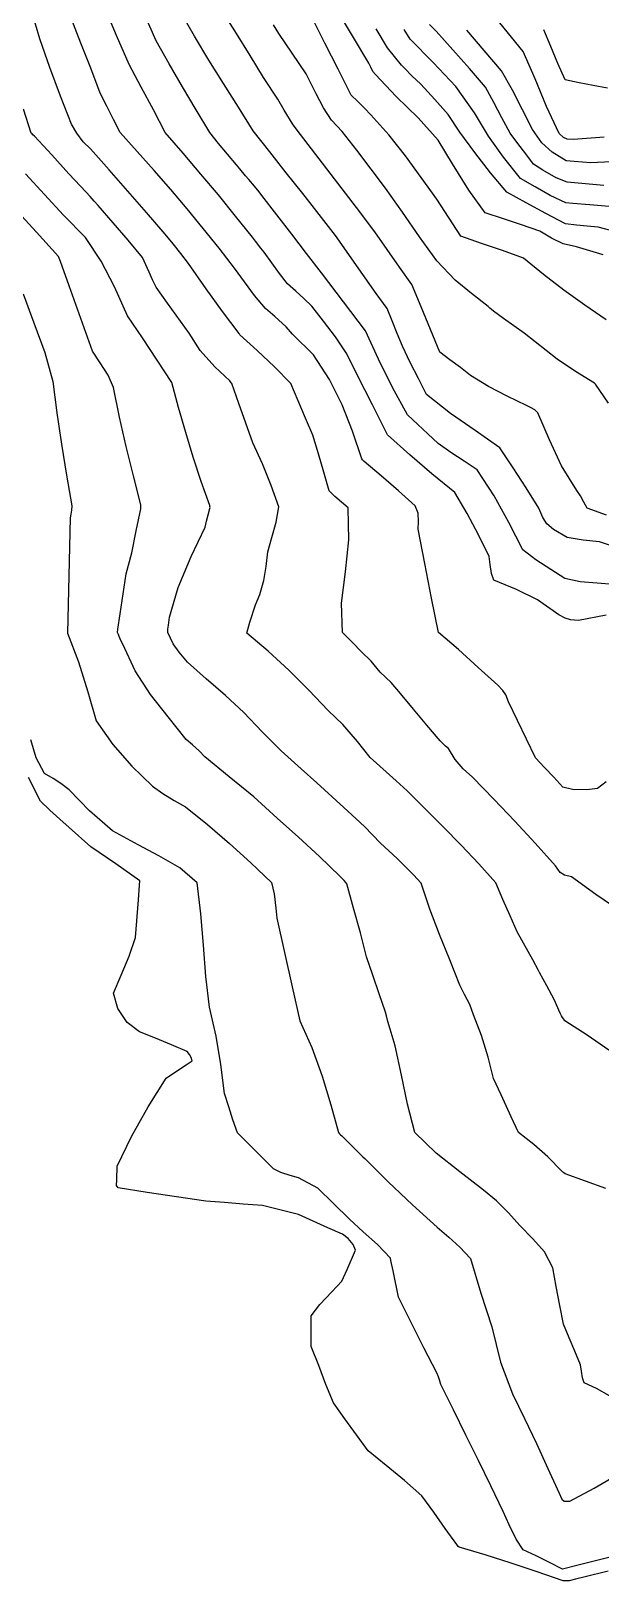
# Model space of a CAD drawing. Header units: millimetres. Extents: x 21147 to 21795, y 3328 to 3821.
# Drawn here: x 21277.3 to 21334.8, y 3337.1 to 3493.8 of the extents above; entities that cross this region are included whole.
import ezdxf

# ---------------------------------------------------------------- set-up
doc = ezdxf.new("R2010")
doc.units = ezdxf.units.MM
doc.header["$MEASUREMENT"] = 0
doc.layers.add('CURVAS', color=43, linetype='Continuous')

msp = doc.modelspace()

# ---------------------------------------------------------------- linework, layer by layer
at = {"layer": 'CURVAS', "linetype": 'Continuous'}
for p, q in [((21278.13, 3492.98), (21277.26, 3495.94)), ((21282.29, 3492.52), (21281.32, 3495.07)), ((21285.9, 3493.31), (21284.63, 3496.27)), ((21289.9, 3492.78), (21288.74, 3495.36)), ((21293.77, 3493.25), (21292.35, 3495.69)), ((21298.02, 3493.5), (21296.62, 3495.7)), ((21306.93, 3492.53), (21305.6, 3495.15)), ((21309.73, 3493.27), (21308.62, 3495.14)), ((21287.15, 3490.36), (21285.9, 3493.31)), ((21295.22, 3490.83), (21293.77, 3493.25)), ((21299.38, 3491.27), (21298.02, 3493.5)), ((21302.29, 3493.51), (21301.73, 3494.39)), ((21303.63, 3491.53), (21302.29, 3493.51)), ((21311.38, 3490.5), (21309.73, 3493.27)), ((21313.26, 3492.06), (21312.11, 3493.98)), ((21315.55, 3492.93), (21314.94, 3493.93)), ((21318.19, 3493.73), (21317.51, 3494.43)), ((21319.86, 3491.87), (21318.19, 3493.73)), ((21323.01, 3491.78), (21321.26, 3493.84)), ((21325.8, 3493.15), (21324.59, 3494.59)), ((21329.76, 3492.18), (21329.04, 3493.88)), ((21279.14, 3490.07), (21278.13, 3492.98)), ((21283.28, 3489.99), (21282.29, 3492.52)), ((21291.22, 3490.44), (21289.9, 3492.78)), ((21308.26, 3489.9), (21306.93, 3492.53)), ((21314.68, 3490.3), (21313.26, 3492.06)), ((21317.86, 3490.58), (21315.55, 3492.93)), ((21321.54, 3489.98), (21319.86, 3491.87)), ((21324.77, 3489.75), (21323.01, 3491.78)), ((21326.96, 3491.7), (21325.8, 3493.15)), ((21328.17, 3488.93), (21326.96, 3491.7)), ((21330.47, 3490.49), (21329.76, 3492.18)), ((21280.22, 3487.19), (21279.14, 3490.07)), ((21288.39, 3488.07), (21287.15, 3490.36)), ((21292.56, 3488.11), (21291.22, 3490.44)), ((21296.71, 3488.44), (21295.22, 3490.83)), ((21300.75, 3489.05), (21299.38, 3491.27)), ((21305.04, 3489.42), (21303.63, 3491.53)), ((21311.57, 3490.09), (21311.38, 3490.5)), ((21311.77, 3489.68), (21311.57, 3490.09)), ((21315, 3489.96), (21314.68, 3490.3)), ((21320.16, 3488.14), (21317.86, 3490.58)), ((21331.22, 3488.83), (21330.47, 3490.49)), ((21284.24, 3487.48), (21283.28, 3489.99)), ((21302.17, 3486.88), (21300.75, 3489.05)), ((21306.05, 3487.4), (21305.04, 3489.42)), ((21309.59, 3487.29), (21308.26, 3489.9)), ((21312.05, 3489.36), (21311.77, 3489.68)), ((21314.13, 3487.15), (21312.05, 3489.36)), ((21315.72, 3489.24), (21315, 3489.96)), ((21316.61, 3488.38), (21315.72, 3489.24)), ((21323.17, 3488.09), (21321.54, 3489.98)), ((21325.87, 3487.77), (21324.77, 3489.75)), ((21329.33, 3486.14), (21328.17, 3488.93)), ((21332.62, 3488.53), (21331.22, 3488.83)), ((21334.03, 3488.26), (21332.62, 3488.53)), ((21281.33, 3484.33), (21280.22, 3487.19)), ((21284.91, 3486.15), (21284.24, 3487.48)), ((21289.61, 3485.78), (21288.39, 3488.07)), ((21293.93, 3485.79), (21292.56, 3488.11)), ((21298.2, 3486.05), (21296.71, 3488.44)), ((21306.81, 3485.99), (21306.05, 3487.4)), ((21310.25, 3486.63), (21309.59, 3487.29)), ((21316.35, 3485), (21314.13, 3487.15)), ((21318.04, 3486.83), (21316.61, 3488.38)), ((21322.06, 3485.49), (21320.16, 3488.14)), ((21324, 3486.53), (21323.17, 3488.09)), ((21326.91, 3485.79), (21325.87, 3487.77)), ((21335.47, 3488), (21334.03, 3488.26)), ((21277.28, 3483.44), (21276.49, 3485.86)), ((21285.59, 3484.83), (21284.91, 3486.15)), ((21290.8, 3483.49), (21289.61, 3485.78)), ((21295.3, 3483.49), (21293.93, 3485.79)), ((21299.68, 3483.67), (21298.2, 3486.05)), ((21302.82, 3485.76), (21302.17, 3486.88)), ((21303.72, 3484.27), (21302.82, 3485.76)), ((21307.61, 3484.74), (21306.81, 3485.99)), ((21310.94, 3485.97), (21310.25, 3486.63)), ((21311.56, 3485.29), (21310.94, 3485.97)), ((21319.39, 3485.33), (21318.04, 3486.83)), ((21323.46, 3483.13), (21322.06, 3485.49)), ((21324.82, 3484.97), (21324, 3486.53)), ((21327.92, 3483.81), (21326.91, 3485.79)), ((21330.6, 3483.4), (21329.33, 3486.14)), ((21281.87, 3483.43), (21281.33, 3484.33)), ((21286.27, 3483.5), (21285.59, 3484.83)), ((21304.48, 3483.3), (21303.72, 3484.27)), ((21308.69, 3483.61), (21307.61, 3484.74)), ((21313.39, 3483.28), (21311.56, 3485.29)), ((21318.38, 3482.72), (21316.35, 3485)), ((21320.57, 3483.55), (21319.39, 3485.33)), ((21325.65, 3483.42), (21324.82, 3484.97)), ((21328.84, 3482.47), (21327.92, 3483.81)), ((21277.37, 3483.36), (21277.28, 3483.44)), ((21277.45, 3483.28), (21277.37, 3483.36)), ((21277.59, 3483.12), (21277.45, 3483.28)), ((21279.35, 3481.26), (21277.59, 3483.12)), ((21282.52, 3482.55), (21281.87, 3483.43)), ((21283.26, 3481.86), (21282.52, 3482.55)), ((21287.98, 3481.6), (21286.27, 3483.5)), ((21292.61, 3481.41), (21290.8, 3483.49)), ((21296.2, 3482.4), (21295.3, 3483.49)), ((21297.1, 3481.31), (21296.2, 3482.4)), ((21301.36, 3481.55), (21299.68, 3483.67)), ((21306.35, 3480.84), (21304.48, 3483.3)), ((21310.15, 3481.71), (21308.69, 3483.61)), ((21315.07, 3481.15), (21313.39, 3483.28)), ((21319.82, 3480.35), (21318.38, 3482.72)), ((21322.07, 3481.48), (21320.57, 3483.55)), ((21324.99, 3481.02), (21323.46, 3483.13)), ((21326.44, 3482.39), (21325.65, 3483.42)), ((21327.23, 3481.35), (21326.44, 3482.39)), ((21329.89, 3481.51), (21328.84, 3482.47)), ((21331.02, 3483), (21330.6, 3483.4)), ((21331.4, 3482.84), (21331.02, 3483)), ((21332.04, 3482.81), (21331.4, 3482.84)), ((21335.14, 3483.04), (21332.04, 3482.81)), ((21281.07, 3479.33), (21279.35, 3481.26)), ((21285.15, 3479.72), (21283.26, 3481.86)), ((21289.68, 3479.68), (21287.98, 3481.6)), ((21294.4, 3479.31), (21292.61, 3481.41)), ((21298, 3480.22), (21297.1, 3481.31)), ((21303.03, 3479.44), (21301.36, 3481.55)), ((21308.25, 3478.4), (21306.35, 3480.84)), ((21311.6, 3479.8), (21310.15, 3481.71)), ((21316.66, 3478.96), (21315.07, 3481.15)), ((21323.66, 3479.44), (21322.07, 3481.48)), ((21326.68, 3478.85), (21324.99, 3481.02)), ((21328.01, 3480.32), (21327.23, 3481.35)), ((21331.29, 3480.65), (21329.89, 3481.51)), ((21332.12, 3480.58), (21331.29, 3480.65)), ((21278.61, 3477.25), (21276.68, 3479.33)), ((21282.82, 3477.46), (21281.07, 3479.33)), ((21287.04, 3477.57), (21285.15, 3479.72)), ((21291.36, 3477.74), (21289.68, 3479.68)), ((21296.18, 3477.2), (21294.4, 3479.31)), ((21298.34, 3479.83), (21298, 3480.22)), ((21298.93, 3479.13), (21298.34, 3479.83)), ((21299.27, 3478.75), (21298.93, 3479.13)), ((21304.7, 3477.33), (21303.03, 3479.44)), ((21313.05, 3477.89), (21311.6, 3479.8)), ((21321.49, 3477.67), (21319.82, 3480.35)), ((21325.3, 3477.48), (21323.66, 3479.44)), ((21328.94, 3479.69), (21328.01, 3480.32)), ((21330.3, 3478.92), (21328.94, 3479.69)), ((21332.95, 3480.51), (21332.12, 3480.58)), ((21333.79, 3480.45), (21332.95, 3480.51)), ((21337.23, 3480.6), (21333.79, 3480.45)), ((21288.93, 3475.41), (21287.04, 3477.57)), ((21293.01, 3475.78), (21291.36, 3477.74)), ((21299.83, 3478.08), (21299.27, 3478.75)), ((21300.29, 3477.5), (21299.83, 3478.08)), ((21300.58, 3477.14), (21300.29, 3477.5)), ((21310.14, 3475.94), (21308.25, 3478.4)), ((21314.79, 3475.44), (21313.05, 3477.89)), ((21318.23, 3476.76), (21316.66, 3478.96)), ((21323.13, 3475.4), (21321.49, 3477.67)), ((21328.17, 3478.01), (21326.68, 3478.85)), ((21329.7, 3477.15), (21328.17, 3478.01)), ((21331.39, 3478.48), (21330.3, 3478.92)), ((21333.25, 3478.31), (21331.39, 3478.48)), ((21335.11, 3478.14), (21333.25, 3478.31)), ((21280.52, 3475.15), (21278.61, 3477.25)), ((21283.23, 3477.02), (21282.82, 3477.46)), ((21283.64, 3476.58), (21283.23, 3477.02)), ((21284.05, 3476.14), (21283.64, 3476.58)), ((21285.55, 3474.39), (21284.05, 3476.14)), ((21297.92, 3475.06), (21296.18, 3477.2)), ((21302.09, 3475.19), (21300.58, 3477.14)), ((21306.36, 3475.21), (21304.7, 3477.33)), ((21311.98, 3473.47), (21310.14, 3475.94)), ((21319.04, 3475.51), (21318.23, 3476.76)), ((21327.26, 3476.4), (21325.3, 3477.48)), ((21329.24, 3475.32), (21327.26, 3476.4)), ((21331.26, 3476.39), (21329.7, 3477.15)), ((21331.99, 3476.32), (21331.26, 3476.39)), ((21333.68, 3476.18), (21331.99, 3476.32)), ((21336.42, 3475.95), (21333.68, 3476.18)), ((21277.81, 3473.43), (21275.55, 3475.89)), ((21282.74, 3472.89), (21280.52, 3475.15)), ((21287.07, 3472.64), (21285.55, 3474.39)), ((21290.81, 3473.24), (21288.93, 3475.41)), ((21294.64, 3473.8), (21293.01, 3475.78)), ((21299.62, 3472.91), (21297.92, 3475.06)), ((21303.59, 3473.23), (21302.09, 3475.19)), ((21308.01, 3473.08), (21306.36, 3475.21)), ((21316.5, 3472.97), (21314.79, 3475.44)), ((21319.85, 3474.27), (21319.04, 3475.51)), ((21324.96, 3474.78), (21323.13, 3475.4)), ((21326.79, 3474.16), (21324.96, 3474.78)), ((21331.24, 3474.27), (21329.24, 3475.32)), ((21280.03, 3470.97), (21277.81, 3473.43)), ((21284.35, 3470.51), (21282.74, 3472.89)), ((21291.6, 3472.24), (21290.81, 3473.24)), ((21296.25, 3471.8), (21294.64, 3473.8)), ((21299.94, 3472.51), (21299.62, 3472.91)), ((21305.09, 3471.28), (21303.59, 3473.23)), ((21310.77, 3469.15), (21308.01, 3473.08)), ((21313.23, 3471.69), (21311.98, 3473.47)), ((21318.24, 3470.53), (21316.5, 3472.97)), ((21320.66, 3473.03), (21319.85, 3474.27)), ((21322.76, 3472.29), (21320.66, 3473.03)), ((21328.63, 3473.54), (21326.79, 3474.16)), ((21329.84, 3472.82), (21328.63, 3473.54)), ((21330.99, 3472.26), (21329.84, 3472.82)), ((21332.34, 3474.15), (21331.24, 3474.27)), ((21333.44, 3474.04), (21332.34, 3474.15)), ((21334.55, 3473.93), (21333.44, 3474.04)), ((21336.33, 3473.45), (21334.55, 3473.93)), ((21288.53, 3470.87), (21287.07, 3472.64)), ((21292.4, 3471.26), (21291.6, 3472.24)), ((21293.17, 3470.25), (21292.4, 3471.26)), ((21297.81, 3469.79), (21296.25, 3471.8)), ((21300.48, 3471.81), (21299.94, 3472.51)), ((21300.81, 3471.4), (21300.48, 3471.81)), ((21301.58, 3470.32), (21300.81, 3471.4)), ((21306.59, 3469.33), (21305.09, 3471.28)), ((21314.47, 3469.9), (21313.23, 3471.69)), ((21324.87, 3471.58), (21322.76, 3472.29)), ((21327, 3470.82), (21324.87, 3471.58)), ((21332.35, 3471.95), (21330.99, 3472.26)), ((21333.68, 3471.56), (21332.35, 3471.95)), ((21335.05, 3471.14), (21333.68, 3471.56)), ((21280.22, 3470.48), (21280.03, 3470.97)), ((21281.11, 3468), (21280.22, 3470.48)), ((21285.67, 3467.92), (21284.35, 3470.51)), ((21289.2, 3469.38), (21288.53, 3470.87)), ((21294.94, 3467.72), (21293.17, 3470.25)), ((21298.81, 3468.41), (21297.81, 3469.79)), ((21302.36, 3469.26), (21301.58, 3470.32)), ((21315.71, 3468.15), (21314.47, 3469.9)), ((21320.09, 3468.59), (21318.24, 3470.53)), ((21329.01, 3469.16), (21327, 3470.82)), ((21289.57, 3468.56), (21289.2, 3469.38)), ((21289.9, 3467.87), (21289.57, 3468.56)), ((21299.84, 3467.03), (21298.81, 3468.41)), ((21303.17, 3468.22), (21302.36, 3469.26)), ((21303.99, 3467.47), (21303.17, 3468.22)), ((21308.08, 3467.38), (21306.59, 3469.33)), ((21312.11, 3467.25), (21310.77, 3469.15)), ((21316.66, 3465.88), (21315.71, 3468.15)), ((21321.75, 3467.23), (21320.09, 3468.59)), ((21331.07, 3467.57), (21329.01, 3469.16)), ((21276.45, 3467.21), (21277.55, 3464.28)), ((21283.45, 3461.4), (21281.11, 3468)), ((21287, 3464.98), (21285.67, 3467.92)), ((21291.05, 3466.24), (21289.9, 3467.87)), ((21296.59, 3465.42), (21294.94, 3467.72)), ((21300.93, 3465.73), (21299.84, 3467.03)), ((21304.8, 3466.72), (21303.99, 3467.47)), ((21305.62, 3465.97), (21304.8, 3466.72)), ((21309.56, 3465.42), (21308.08, 3467.38)), ((21313.21, 3465.73), (21312.11, 3467.25)), ((21323.42, 3465.91), (21321.75, 3467.23)), ((21333.19, 3466.04), (21331.07, 3467.57)), ((21288.53, 3462.76), (21287, 3464.98)), ((21291.92, 3465.03), (21291.05, 3466.24)), ((21293.21, 3463.24), (21291.92, 3465.03)), ((21298.27, 3463.18), (21296.59, 3465.42)), ((21301.87, 3464.91), (21300.93, 3465.73)), ((21306.81, 3464.43), (21305.62, 3465.97)), ((21311.04, 3463.45), (21309.56, 3465.42)), ((21313.72, 3464.46), (21313.21, 3465.73)), ((21317.6, 3463.6), (21316.66, 3465.88)), ((21323.6, 3465.76), (21323.42, 3465.91)), ((21323.78, 3465.6), (21323.6, 3465.76)), ((21323.96, 3465.45), (21323.78, 3465.6)), ((21324.97, 3464.7), (21323.96, 3465.45)), ((21335.36, 3464.58), (21333.19, 3466.04)), ((21277.55, 3464.28), (21278.65, 3461.27)), ((21303.04, 3463.85), (21301.87, 3464.91)), ((21303.67, 3463.14), (21303.04, 3463.85)), ((21308.02, 3462.84), (21306.81, 3464.43)), ((21312.35, 3460.6), (21311.04, 3463.45)), ((21314.24, 3463.18), (21313.72, 3464.46)), ((21318.54, 3461.32), (21317.6, 3463.6)), ((21326.02, 3463.96), (21324.97, 3464.7)), ((21327.07, 3463.22), (21326.02, 3463.96)), ((21290, 3460.51), (21288.53, 3462.76)), ((21294.33, 3461.46), (21293.21, 3463.24)), ((21298.34, 3463.04), (21298.27, 3463.18)), ((21300.09, 3461.48), (21298.34, 3463.04)), ((21305.8, 3461.02), (21303.67, 3463.14)), ((21309.1, 3461.25), (21308.02, 3462.84)), ((21314.76, 3461.91), (21314.24, 3463.18)), ((21315.55, 3460.27), (21314.76, 3461.91)), ((21330.38, 3460.59), (21327.07, 3463.22)), ((21278.65, 3461.27), (21279.46, 3458.33)), ((21284.25, 3460.24), (21283.45, 3461.4)), ((21291.46, 3458.24), (21290, 3460.51)), ((21295.82, 3459.83), (21294.33, 3461.46)), ((21301.85, 3459.83), (21300.09, 3461.48)), ((21307.4, 3458.54), (21305.8, 3461.02)), ((21309.72, 3459.99), (21309.1, 3461.25)), ((21313.78, 3457.72), (21312.35, 3460.6)), ((21316.39, 3458.64), (21315.55, 3460.27)), ((21319.57, 3460.54), (21318.54, 3461.32)), ((21320.62, 3459.75), (21319.57, 3460.54)), ((21332.25, 3459.34), (21330.38, 3460.59)), ((21285.06, 3458.97), (21284.25, 3460.24)), ((21285.6, 3457.72), (21285.06, 3458.97)), ((21297.34, 3458.42), (21295.82, 3459.83)), ((21303.5, 3458.15), (21301.85, 3459.83)), ((21310.34, 3458.74), (21309.72, 3459.99)), ((21310.96, 3457.49), (21310.34, 3458.74)), ((21321.65, 3458.95), (21320.62, 3459.75)), ((21323.46, 3457.84), (21321.65, 3458.95)), ((21334.16, 3458.17), (21332.25, 3459.34)), ((21279.46, 3458.33), (21279.86, 3455.17)), ((21286.2, 3454.73), (21285.6, 3457.72)), ((21292.16, 3455.72), (21291.46, 3458.24)), ((21297.41, 3458.32), (21297.34, 3458.42)), ((21297.48, 3458.22), (21297.41, 3458.32)), ((21297.55, 3458.13), (21297.48, 3458.22)), ((21298.25, 3456.13), (21297.55, 3458.13)), ((21304.23, 3456.39), (21303.5, 3458.15)), ((21308.68, 3455.98), (21307.4, 3458.54)), ((21311.74, 3455.97), (21310.96, 3457.49)), ((21315.28, 3454.96), (21313.78, 3457.72)), ((21317.21, 3457.04), (21316.39, 3458.64)), ((21325.35, 3456.86), (21323.46, 3457.84)), ((21334.19, 3458.14), (21334.16, 3458.17)), ((21334.23, 3458.1), (21334.19, 3458.14)), ((21334.27, 3458.06), (21334.23, 3458.1)), ((21335.57, 3456.16), (21334.27, 3458.06)), ((21292.88, 3453.2), (21292.16, 3455.72)), ((21298.96, 3454.13), (21298.25, 3456.13)), ((21304.98, 3454.65), (21304.23, 3456.39)), ((21309.72, 3453.32), (21308.68, 3455.98)), ((21312.73, 3454.02), (21311.74, 3455.97)), ((21319.61, 3455.12), (21317.21, 3457.04)), ((21327.3, 3455.91), (21325.35, 3456.86)), ((21327.69, 3455.72), (21327.3, 3455.91)), ((21328.13, 3455.48), (21327.69, 3455.72)), ((21279.86, 3455.17), (21280.33, 3452.02)), ((21286.88, 3451.76), (21286.2, 3454.73)), ((21299.67, 3452.14), (21298.96, 3454.13)), ((21305.73, 3452.91), (21304.98, 3454.65)), ((21313.27, 3452.96), (21312.73, 3454.02)), ((21316.31, 3454), (21315.28, 3454.96)), ((21322.12, 3453.39), (21319.61, 3455.12)), ((21328.46, 3455.18), (21328.13, 3455.48)), ((21329.62, 3452.46), (21328.46, 3455.18)), ((21293.63, 3450.7), (21292.88, 3453.2)), ((21306.28, 3451.04), (21305.73, 3452.91)), ((21310.66, 3450.51), (21309.72, 3453.32)), ((21315.5, 3450.94), (21313.27, 3452.96)), ((21317.35, 3453.04), (21316.31, 3454)), ((21318.39, 3452.09), (21317.35, 3453.04)), ((21324.62, 3451.62), (21322.12, 3453.39)), ((21330.84, 3449.82), (21329.62, 3452.46)), ((21280.33, 3452.02), (21280.84, 3448.87)), ((21287.6, 3448.81), (21286.88, 3451.76)), ((21300.63, 3450.01), (21299.67, 3452.14)), ((21306.83, 3449.17), (21306.28, 3451.04)), ((21317.73, 3449), (21315.5, 3450.94)), ((21319.67, 3451.18), (21318.39, 3452.09)), ((21321.01, 3450.3), (21319.67, 3451.18)), ((21325.96, 3449.61), (21324.62, 3451.62)), ((21294.44, 3448.23), (21293.63, 3450.7)), ((21301.5, 3447.83), (21300.63, 3450.01)), ((21310.74, 3450.43), (21310.66, 3450.51)), ((21310.81, 3450.34), (21310.74, 3450.43)), ((21310.89, 3450.26), (21310.81, 3450.34)), ((21312.62, 3448.8), (21310.89, 3450.26)), ((21322.31, 3449.4), (21321.01, 3450.3)), ((21324.02, 3446.8), (21322.31, 3449.4)), ((21327.28, 3447.58), (21325.96, 3449.61)), ((21332.37, 3447.33), (21330.84, 3449.82)), ((21280.84, 3448.87), (21281.39, 3445.77)), ((21288.33, 3445.88), (21287.6, 3448.81)), ((21295.31, 3445.8), (21294.44, 3448.23)), ((21302.3, 3445.67), (21301.5, 3447.83)), ((21307.38, 3447.3), (21306.83, 3449.17)), ((21314.36, 3447.28), (21312.62, 3448.8)), ((21320.06, 3447.13), (21317.73, 3449)), ((21307.95, 3446.71), (21307.38, 3447.3)), ((21308.62, 3446.16), (21307.95, 3446.71)), ((21316.07, 3445.79), (21314.36, 3447.28)), ((21321.31, 3445.01), (21320.06, 3447.13)), ((21325.53, 3444.1), (21324.02, 3446.8)), ((21328.53, 3445.55), (21327.28, 3447.58)), ((21332.77, 3446.78), (21332.37, 3447.33)), ((21333.09, 3446.14), (21332.77, 3446.78)), ((21281.29, 3444.94), (21281.22, 3444.57)), ((21281.35, 3445.33), (21281.29, 3444.94)), ((21281.39, 3445.77), (21281.35, 3445.33)), ((21287.89, 3443.24), (21288.35, 3445.48)), ((21288.35, 3445.48), (21288.33, 3445.88)), ((21294.99, 3444.24), (21295.16, 3444.87)), ((21295.16, 3444.87), (21295.33, 3445.49)), ((21295.32, 3445.71), (21295.31, 3445.8)), ((21295.34, 3445.62), (21295.32, 3445.71)), ((21295.33, 3445.49), (21295.34, 3445.62)), ((21302.01, 3444.14), (21302.3, 3445.67)), ((21309.27, 3445.58), (21308.62, 3446.16)), ((21309.34, 3442.33), (21309.27, 3445.58)), ((21316.34, 3445.04), (21316.07, 3445.79)), ((21316.38, 3444.17), (21316.34, 3445.04)), ((21322.46, 3442.83), (21321.31, 3445.01)), ((21328.96, 3444.61), (21328.53, 3445.55)), ((21329.35, 3443.96), (21328.96, 3444.61)), ((21333.41, 3445.55), (21333.09, 3446.14)), ((21335.39, 3444.84), (21333.41, 3445.55)), ((21281.22, 3444.57), (21281.15, 3441.64)), ((21287.42, 3441.04), (21287.89, 3443.24)), ((21293.43, 3440.65), (21294.83, 3443.62)), ((21294.83, 3443.62), (21294.99, 3444.24)), ((21301.58, 3442.59), (21302.01, 3444.14)), ((21316.37, 3443.43), (21316.38, 3444.17)), ((21317.04, 3439.94), (21316.37, 3443.43)), ((21326.93, 3441.33), (21325.53, 3444.1)), ((21330.04, 3443.39), (21329.35, 3443.96)), ((21331.41, 3442.58), (21330.04, 3443.39)), ((21281.15, 3441.64), (21281.06, 3438.71)), ((21301.18, 3441.12), (21301.58, 3442.59)), ((21309.03, 3439.12), (21309.34, 3442.33)), ((21323.52, 3440.64), (21322.46, 3442.83)), ((21333.02, 3442.29), (21331.41, 3442.58)), ((21334.67, 3442.14), (21333.02, 3442.29)), ((21336.08, 3441.65), (21334.67, 3442.14)), ((21286.86, 3438.9), (21287.42, 3441.04)), ((21292.13, 3437.53), (21293.43, 3440.65)), ((21300.99, 3439.65), (21301.18, 3441.12)), ((21317.72, 3436.46), (21317.04, 3439.94)), ((21323.63, 3439.83), (21323.52, 3440.64)), ((21328.25, 3440.32), (21326.93, 3441.33)), ((21329.76, 3439.34), (21328.25, 3440.32)), ((21281.06, 3438.71), (21280.99, 3435.8)), ((21286.25, 3434.85), (21286.86, 3438.9)), ((21300.76, 3438.23), (21300.99, 3439.65)), ((21308.61, 3435.94), (21309.03, 3439.12)), ((21323.75, 3438.93), (21323.63, 3439.83)), ((21323.99, 3438.26), (21323.75, 3438.93)), ((21331.17, 3438.43), (21329.76, 3439.34)), ((21332.72, 3438.11), (21331.17, 3438.43)), ((21291.25, 3434.52), (21292.13, 3437.53)), ((21299.92, 3435.78), (21300.38, 3436.83)), ((21300.38, 3436.83), (21300.76, 3438.23)), ((21326.3, 3437.32), (21323.99, 3438.26)), ((21328.42, 3436.26), (21326.3, 3437.32)), ((21334.43, 3437.96), (21332.72, 3438.11)), ((21336.08, 3437.83), (21334.43, 3437.96)), ((21280.99, 3435.8), (21280.95, 3432.91)), ((21299.34, 3434.03), (21299.92, 3435.78)), ((21308.64, 3434.95), (21308.61, 3435.94)), ((21318.4, 3432.97), (21317.72, 3436.46)), ((21330.55, 3434.76), (21328.42, 3436.26)), ((21286.02, 3433.32), (21286.25, 3434.85)), ((21291.08, 3433.31), (21291.13, 3433.7)), ((21291.13, 3433.7), (21291.25, 3434.52)), ((21299.06, 3432.9), (21299.34, 3434.03)), ((21308.67, 3433.96), (21308.64, 3434.95)), ((21308.71, 3432.97), (21308.67, 3433.96)), ((21331.2, 3434.41), (21330.55, 3434.76)), ((21331.74, 3434.25), (21331.2, 3434.41)), ((21332.55, 3434.19), (21331.74, 3434.25)), ((21335.35, 3434.72), (21332.55, 3434.19)), ((21280.95, 3432.91), (21282.06, 3430.01)), ((21285.99, 3432.98), (21286.02, 3433.32)), ((21286.08, 3432.77), (21285.99, 3432.98)), ((21286.17, 3432.56), (21286.08, 3432.77)), ((21286.27, 3432.35), (21286.17, 3432.56)), ((21286.49, 3431.83), (21286.27, 3432.35)), ((21291.06, 3432.99), (21291.08, 3433.31)), ((21291.62, 3431.84), (21291.06, 3432.99)), ((21301.22, 3431.1), (21299.06, 3432.9)), ((21309.68, 3432.01), (21308.71, 3432.97)), ((21320.42, 3431.24), (21318.4, 3432.97)), ((21286.51, 3431.82), (21286.49, 3431.83)), ((21286.52, 3431.82), (21286.51, 3431.82)), ((21286.53, 3431.81), (21286.52, 3431.82)), ((21287.76, 3429.11), (21286.53, 3431.81)), ((21292.21, 3430.97), (21291.62, 3431.84)), ((21293.05, 3429.96), (21292.21, 3430.97)), ((21303.31, 3429.16), (21301.22, 3431.1)), ((21310.63, 3431.01), (21309.68, 3432.01)), ((21311.6, 3430.06), (21310.63, 3431.01)), ((21322.42, 3429.44), (21320.42, 3431.24)), ((21282.06, 3430.01), (21282.98, 3426.98)), ((21289.32, 3426.71), (21287.76, 3429.11)), ((21294.96, 3428.3), (21293.05, 3429.96)), ((21305.33, 3427.13), (21303.31, 3429.16)), ((21312.51, 3428.98), (21311.6, 3430.06)), ((21313.63, 3427.93), (21312.51, 3428.98)), ((21324.42, 3427.66), (21322.42, 3429.44)), ((21296.88, 3426.62), (21294.96, 3428.3)), ((21314.57, 3426.81), (21313.63, 3427.93)), ((21324.92, 3427.12), (21324.42, 3427.66)), ((21282.98, 3426.98), (21283.84, 3424.05)), ((21291.09, 3424.44), (21289.32, 3426.71)), ((21298.75, 3424.9), (21296.88, 3426.62)), ((21307.27, 3425.09), (21305.33, 3427.13)), ((21315.9, 3425.21), (21314.57, 3426.81)), ((21325.21, 3426.68), (21324.92, 3427.12)), ((21325.47, 3425.98), (21325.21, 3426.68)), ((21326.38, 3424.09), (21325.47, 3425.98)), ((21292.93, 3422.17), (21291.09, 3424.44)), ((21300.61, 3422.94), (21298.75, 3424.9)), ((21308.75, 3423.67), (21307.27, 3425.09)), ((21317.24, 3423.62), (21315.9, 3425.21)), ((21283.84, 3424.05), (21285.5, 3421.64)), ((21302.52, 3421.02), (21300.61, 3422.94)), ((21310.23, 3421.97), (21308.75, 3423.67)), ((21318.58, 3422.02), (21317.24, 3423.62)), ((21327.29, 3422.21), (21326.38, 3424.09)), ((21277.77, 3420.3), (21277.25, 3422.11)), ((21285.5, 3421.64), (21287.45, 3419.48)), ((21293.58, 3421.62), (21292.93, 3422.17)), ((21294.24, 3421.03), (21293.58, 3421.62)), ((21311.5, 3420.35), (21310.23, 3421.97)), ((21318.85, 3421.76), (21318.58, 3422.02)), ((21319.13, 3421.5), (21318.85, 3421.76)), ((21319.41, 3421.24), (21319.13, 3421.5)), ((21320.08, 3420.14), (21319.41, 3421.24)), ((21328.21, 3420.32), (21327.29, 3422.21)), ((21278.62, 3418.72), (21277.77, 3420.3)), ((21294.8, 3420.42), (21294.24, 3421.03)), ((21297.27, 3418.4), (21294.8, 3420.42)), ((21304.55, 3419.21), (21302.52, 3421.02)), ((21313.12, 3418.9), (21311.5, 3420.35)), ((21320.91, 3419.2), (21320.08, 3420.14)), ((21329.13, 3419.33), (21328.21, 3420.32)), ((21278.22, 3415.93), (21277, 3418.33)), ((21279.49, 3418.22), (21278.62, 3418.72)), ((21280.28, 3417.73), (21279.49, 3418.22)), ((21287.45, 3419.48), (21289.53, 3417.45)), ((21299.76, 3416.35), (21297.27, 3418.4)), ((21306.12, 3417.78), (21304.55, 3419.21)), ((21314.12, 3417.99), (21313.12, 3418.9)), ((21315.25, 3416.97), (21314.12, 3417.99)), ((21321.86, 3418.34), (21320.91, 3419.2)), ((21324.01, 3416.14), (21321.86, 3418.34)), ((21330.07, 3418.34), (21329.13, 3419.33)), ((21330.97, 3417.34), (21330.07, 3418.34)), ((21281.1, 3417.07), (21280.28, 3417.73)), ((21283.17, 3414.95), (21281.1, 3417.07)), ((21289.53, 3417.45), (21290.56, 3416.7)), ((21290.56, 3416.7), (21291.7, 3416)), ((21307.68, 3416.36), (21306.12, 3417.78)), ((21317.06, 3415.15), (21315.25, 3416.97)), ((21331.93, 3417.1), (21330.97, 3417.34)), ((21333.39, 3417.06), (21331.93, 3417.1)), ((21334.46, 3417.2), (21333.39, 3417.06)), ((21335.35, 3417.87), (21334.46, 3417.2)), ((21279.14, 3415.02), (21278.22, 3415.93)), ((21280.15, 3414.12), (21279.14, 3415.02)), ((21285.47, 3412.93), (21283.17, 3414.95)), ((21291.7, 3416), (21292.85, 3415.36)), ((21292.85, 3415.36), (21295.07, 3413.56)), ((21302.13, 3414.21), (21299.76, 3416.35)), ((21309.25, 3414.93), (21307.68, 3416.36)), ((21310.94, 3413.36), (21309.25, 3414.93)), ((21318.89, 3413.33), (21317.06, 3415.15)), ((21326.12, 3413.92), (21324.01, 3416.14)), ((21281.12, 3413.27), (21280.15, 3414.12)), ((21295.07, 3413.56), (21297.29, 3411.66)), ((21304.27, 3412.3), (21302.13, 3414.21)), ((21312.56, 3411.7), (21310.94, 3413.36)), ((21320.71, 3411.48), (21318.89, 3413.33)), ((21328.19, 3411.67), (21326.12, 3413.92)), ((21283.31, 3411.31), (21281.12, 3413.27)), ((21288.08, 3411.52), (21285.47, 3412.93)), ((21306.4, 3410.34), (21304.27, 3412.3)), ((21285.81, 3409.58), (21283.31, 3411.31)), ((21290.15, 3410.41), (21288.08, 3411.52)), ((21292.27, 3409.18), (21290.15, 3410.41)), ((21297.29, 3411.66), (21299.46, 3409.71)), ((21308.46, 3408.35), (21306.4, 3410.34)), ((21314.23, 3410.12), (21312.56, 3411.7)), ((21322.49, 3409.6), (21320.71, 3411.48)), ((21330.24, 3409.39), (21328.19, 3411.67)), ((21288.24, 3407.87), (21285.81, 3409.58)), ((21294.05, 3407.67), (21292.27, 3409.18)), ((21299.46, 3409.71), (21301.55, 3407.72)), ((21315.04, 3409.32), (21314.23, 3410.12)), ((21315.89, 3408.5), (21315.04, 3409.32)), ((21324.2, 3407.67), (21322.49, 3409.6)), ((21330.7, 3408.73), (21330.24, 3409.39)), ((21331.15, 3408.45), (21330.7, 3408.73)), ((21288.1, 3405.96), (21288.22, 3407.45)), ((21288.22, 3407.45), (21288.24, 3407.87)), ((21294.41, 3404.53), (21294.05, 3407.67)), ((21301.55, 3407.72), (21301.81, 3406.55)), ((21308.87, 3407.91), (21308.46, 3408.35)), ((21309.05, 3407.72), (21308.87, 3407.91)), ((21309.14, 3407.58), (21309.05, 3407.72)), ((21309.84, 3405.1), (21309.14, 3407.58)), ((21316.65, 3407.64), (21315.89, 3408.5)), ((21317.53, 3405.02), (21316.65, 3407.64)), ((21324.91, 3406), (21324.2, 3407.67)), ((21331.85, 3408.27), (21331.15, 3408.45)), ((21334.31, 3406.51), (21331.85, 3408.27)), ((21287.79, 3402.14), (21288.1, 3405.96)), ((21301.81, 3406.55), (21301.98, 3405.12)), ((21325.64, 3404.35), (21324.91, 3406)), ((21336.82, 3404.77), (21334.31, 3406.51)), ((21294.66, 3401.37), (21294.41, 3404.53)), ((21301.98, 3405.12), (21302.08, 3404.12)), ((21302.08, 3404.12), (21302.87, 3400.63)), ((21310.52, 3402.63), (21309.84, 3405.1)), ((21318.51, 3402.44), (21317.53, 3405.02)), ((21326.37, 3402.71), (21325.64, 3404.35)), ((21311.13, 3400.18), (21310.52, 3402.63)), ((21319.54, 3399.88), (21318.51, 3402.44)), ((21327.93, 3399.88), (21326.37, 3402.71)), ((21287.18, 3400.25), (21287.79, 3402.14)), ((21294.91, 3398.22), (21294.66, 3401.37)), ((21286.37, 3398.33), (21287.18, 3400.25)), ((21302.87, 3400.63), (21303.62, 3397.15)), ((21311.79, 3398.33), (21311.13, 3400.18)), ((21320.56, 3397.33), (21319.54, 3399.88)), ((21328.51, 3398.81), (21327.93, 3399.88)), ((21285.6, 3396.51), (21286.37, 3398.33)), ((21295.28, 3395.1), (21294.91, 3398.22)), ((21312.42, 3396.45), (21311.79, 3398.33)), ((21328.61, 3398.61), (21328.51, 3398.81)), ((21329.35, 3397.26), (21328.61, 3398.61)), ((21286.03, 3394.97), (21285.6, 3396.51)), ((21303.62, 3397.15), (21304.42, 3393.73)), ((21313.05, 3394.59), (21312.42, 3396.45)), ((21321.05, 3396.39), (21320.56, 3397.33)), ((21321.57, 3395.38), (21321.05, 3396.39)), ((21330.08, 3395.89), (21329.35, 3397.26)), ((21286.97, 3393.57), (21286.03, 3394.97)), ((21295.94, 3392.19), (21295.28, 3395.1)), ((21313.15, 3394.25), (21313.05, 3394.59)), ((21321.93, 3394.35), (21321.57, 3395.38)), ((21330.69, 3394.51), (21330.08, 3395.89)), ((21330.84, 3394.25), (21330.69, 3394.51)), ((21288.22, 3392.62), (21286.97, 3393.57)), ((21304.42, 3393.73), (21305.62, 3391.02)), ((21313.3, 3393.67), (21313.15, 3394.25)), ((21313.54, 3392.87), (21313.3, 3393.67)), ((21322.76, 3392.26), (21321.93, 3394.35)), ((21330.95, 3394.07), (21330.84, 3394.25)), ((21331.06, 3393.89), (21330.95, 3394.07)), ((21331.16, 3393.72), (21331.06, 3393.89)), ((21333.41, 3392.29), (21331.16, 3393.72)), ((21289.82, 3391.97), (21288.22, 3392.62)), ((21291.43, 3391.31), (21289.82, 3391.97)), ((21296.43, 3389.3), (21295.94, 3392.19)), ((21314.03, 3391.2), (21313.54, 3392.87)), ((21323.42, 3390.07), (21322.76, 3392.26)), ((21335.62, 3390.76), (21333.41, 3392.29)), ((21293.04, 3390.63), (21291.43, 3391.31)), ((21293.25, 3390.34), (21293.04, 3390.63)), ((21293.42, 3390.01), (21293.25, 3390.34)), ((21293.52, 3389.69), (21293.42, 3390.01)), ((21305.62, 3391.02), (21306.65, 3388.15)), ((21314.66, 3388.25), (21314.03, 3391.2)), ((21323.96, 3387.91), (21323.42, 3390.07)), ((21290.92, 3387.94), (21291.84, 3388.56)), ((21291.84, 3388.56), (21292.91, 3389.28)), ((21292.91, 3389.28), (21293.52, 3389.69)), ((21296.8, 3386.38), (21296.43, 3389.3)), ((21315.29, 3385.32), (21314.66, 3388.25)), ((21289.1, 3385.05), (21290.92, 3387.94)), ((21306.65, 3388.15), (21307.55, 3385.24)), ((21324.73, 3386.25), (21323.96, 3387.91)), ((21297.23, 3385.04), (21296.8, 3386.38)), ((21307.55, 3385.24), (21308.31, 3382.44)), ((21316.02, 3382.45), (21315.29, 3385.32)), ((21325.75, 3384.01), (21324.73, 3386.25)), ((21287.39, 3382.05), (21289.1, 3385.05)), ((21297.65, 3383.72), (21297.23, 3385.04)), ((21298.1, 3382.41), (21297.65, 3383.72)), ((21326.49, 3382.43), (21325.75, 3384.01)), ((21285.97, 3379.03), (21287.39, 3382.05)), ((21299.31, 3381.19), (21298.1, 3382.41)), ((21308.31, 3382.44), (21308.41, 3382.32)), ((21308.41, 3382.32), (21308.52, 3382.21)), ((21308.52, 3382.21), (21308.63, 3382.1)), ((21308.63, 3382.1), (21310.1, 3380.66)), ((21318.17, 3380.35), (21316.02, 3382.45)), ((21328.05, 3381.23), (21326.49, 3382.43)), ((21300.53, 3379.98), (21299.31, 3381.19)), ((21310.1, 3380.66), (21310.78, 3379.99)), ((21329.47, 3379.98), (21328.05, 3381.23)), ((21285.92, 3377.65), (21285.97, 3379.03)), ((21301.74, 3378.76), (21300.53, 3379.98)), ((21310.78, 3379.99), (21310.98, 3379.81)), ((21310.98, 3379.81), (21313.34, 3377.45)), ((21320.56, 3378.47), (21318.17, 3380.35)), ((21330.86, 3378.54), (21329.47, 3379.98)), ((21285.9, 3377.09), (21285.92, 3377.65)), ((21302.48, 3378.4), (21301.74, 3378.76)), ((21303.42, 3378.11), (21302.48, 3378.4)), ((21304.27, 3377.86), (21303.42, 3378.11)), ((21306.21, 3376.83), (21304.27, 3377.86)), ((21313.34, 3377.45), (21315.8, 3375.14)), ((21322.94, 3376.63), (21320.56, 3378.47)), ((21330.97, 3378.45), (21330.86, 3378.54)), ((21331.08, 3378.36), (21330.97, 3378.45)), ((21331.19, 3378.28), (21331.08, 3378.36)), ((21333.25, 3377.53), (21331.19, 3378.28)), ((21335.3, 3376.78), (21333.25, 3377.53)), ((21286.04, 3376.84), (21285.9, 3377.09)), ((21288.99, 3376.39), (21286.04, 3376.84)), ((21291.94, 3375.94), (21288.99, 3376.39)), ((21294.9, 3375.5), (21291.94, 3375.94)), ((21307.81, 3375.28), (21306.21, 3376.83)), ((21324.26, 3375.53), (21322.94, 3376.63)), ((21296.78, 3375.36), (21294.9, 3375.5)), ((21298.69, 3375.2), (21296.78, 3375.36)), ((21300.62, 3375.06), (21298.69, 3375.2)), ((21301.84, 3374.76), (21300.62, 3375.06)), ((21303.05, 3374.46), (21301.84, 3374.76)), ((21304.27, 3374.16), (21303.05, 3374.46)), ((21305.74, 3373.49), (21304.27, 3374.16)), ((21309.42, 3373.68), (21307.81, 3375.28)), ((21315.8, 3375.14), (21318.26, 3372.86)), ((21325.48, 3374.31), (21324.26, 3375.53)), ((21326.63, 3373.05), (21325.48, 3374.31)), ((21307.22, 3372.81), (21305.74, 3373.49)), ((21308.71, 3372.17), (21307.22, 3372.81)), ((21310.81, 3372.39), (21309.42, 3373.68)), ((21318.26, 3372.86), (21319.47, 3371.88)), ((21327.95, 3371.71), (21326.63, 3373.05)), ((21309.27, 3371.74), (21308.71, 3372.17)), ((21309.79, 3371.12), (21309.27, 3371.74)), ((21310.02, 3370.54), (21309.79, 3371.12)), ((21312.26, 3371.11), (21310.81, 3372.39)), ((21313.55, 3369.73), (21312.26, 3371.11)), ((21319.47, 3371.88), (21320.56, 3370.86)), ((21329.13, 3370.37), (21327.95, 3371.71)), ((21309.18, 3368.6), (21310.02, 3370.54)), ((21313.61, 3369.5), (21313.55, 3369.73)), ((21313.82, 3368.48), (21313.61, 3369.5)), ((21320.56, 3370.86), (21321.63, 3369.72)), ((21321.63, 3369.72), (21322.7, 3366.21)), ((21329.95, 3368.78), (21329.13, 3370.37)), ((21308.83, 3367.79), (21309.18, 3368.6)), ((21314.37, 3365.8), (21313.82, 3368.48)), ((21330.3, 3366.87), (21329.95, 3368.78)), ((21306.43, 3365.06), (21307.64, 3366.35)), ((21307.64, 3366.35), (21308.64, 3367.42)), ((21308.64, 3367.42), (21308.83, 3367.79)), ((21330.66, 3364.97), (21330.3, 3366.87)), ((21305.56, 3363.92), (21306.43, 3365.06)), ((21315.66, 3363.25), (21314.37, 3365.8)), ((21322.7, 3366.21), (21323.81, 3362.8)), ((21331.02, 3363.06), (21330.66, 3364.97)), ((21305.56, 3362.88), (21305.56, 3363.92)), ((21316.94, 3360.68), (21315.66, 3363.25)), ((21305.56, 3361.84), (21305.56, 3362.88)), ((21305.56, 3360.8), (21305.56, 3361.84)), ((21323.81, 3362.8), (21324.68, 3359.23)), ((21331.6, 3361.7), (21331.02, 3363.06)), ((21332.19, 3360.34), (21331.6, 3361.7)), ((21306.31, 3358.89), (21305.56, 3360.8)), ((21318.24, 3358.16), (21316.94, 3360.68)), ((21332.77, 3358.98), (21332.19, 3360.34)), ((21307.04, 3356.99), (21306.31, 3358.89)), ((21324.68, 3359.23), (21325.87, 3356.04)), ((21332.86, 3358.34), (21332.77, 3358.98)), ((21307.79, 3355.11), (21307.04, 3356.99)), ((21318.4, 3357.75), (21318.24, 3358.16)), ((21318.51, 3357.44), (21318.4, 3357.75)), ((21318.65, 3356.98), (21318.51, 3357.44)), ((21319.92, 3354.42), (21318.65, 3356.98)), ((21332.95, 3357.64), (21332.86, 3358.34)), ((21333.11, 3357.13), (21332.95, 3357.64)), ((21334.38, 3356.56), (21333.11, 3357.13)), ((21325.87, 3356.04), (21327.1, 3353.54)), ((21335.69, 3355.84), (21334.38, 3356.56)), ((21308.96, 3353.49), (21307.79, 3355.11)), ((21321.18, 3351.86), (21319.92, 3354.42)), ((21310.13, 3351.89), (21308.96, 3353.49)), ((21327.1, 3353.54), (21328.3, 3351.03)), ((21311.31, 3350.28), (21310.13, 3351.89)), ((21322.45, 3349.29), (21321.18, 3351.86)), ((21328.3, 3351.03), (21329.47, 3348.5)), ((21313.13, 3348.79), (21311.31, 3350.28)), ((21323.7, 3346.72), (21322.45, 3349.29)), ((21314.96, 3347.28), (21313.13, 3348.79)), ((21329.47, 3348.5), (21330.59, 3345.99)), ((21334.13, 3346.51), (21336.72, 3348)), ((21316.74, 3345.73), (21314.96, 3347.28)), ((21324.93, 3344.15), (21323.7, 3346.72)), ((21330.59, 3345.99), (21330.86, 3345.4)), ((21331.68, 3345.2), (21334.13, 3346.51)), ((21317.93, 3344.08), (21316.74, 3345.73)), ((21330.86, 3345.4), (21331.09, 3345.2)), ((21331.09, 3345.2), (21331.68, 3345.2)), ((21319.1, 3342.44), (21317.93, 3344.08)), ((21325.56, 3342.81), (21324.93, 3344.15)), ((21326.26, 3341.33), (21325.56, 3342.81)), ((21320.25, 3340.79), (21319.1, 3342.44)), ((21326.95, 3340.26), (21326.26, 3341.33)), ((21320.33, 3340.71), (21320.25, 3340.79)), ((21320.41, 3340.62), (21320.33, 3340.71)), ((21320.49, 3340.54), (21320.41, 3340.62)), ((21323.12, 3339.75), (21320.49, 3340.54)), ((21325.75, 3338.92), (21323.12, 3339.75)), ((21328.27, 3339.66), (21326.95, 3340.26)), ((21329.62, 3338.98), (21328.27, 3339.66)), ((21328.38, 3338.04), (21325.75, 3338.92)), ((21330.95, 3338.33), (21329.62, 3338.98)), ((21332.51, 3338.71), (21330.95, 3338.33)), ((21334.13, 3339.13), (21332.51, 3338.71)), ((21335.54, 3338.12), (21333.09, 3337.49)), ((21335.76, 3339.53), (21334.13, 3339.13)), ((21331, 3337.12), (21328.38, 3338.04)), ((21331.62, 3337.15), (21331, 3337.12)), ((21332.39, 3337.32), (21331.62, 3337.15)), ((21333.09, 3337.49), (21332.39, 3337.32))]:
    msp.add_line(p, q, dxfattribs=at)

doc.saveas('drawing.dxf')
